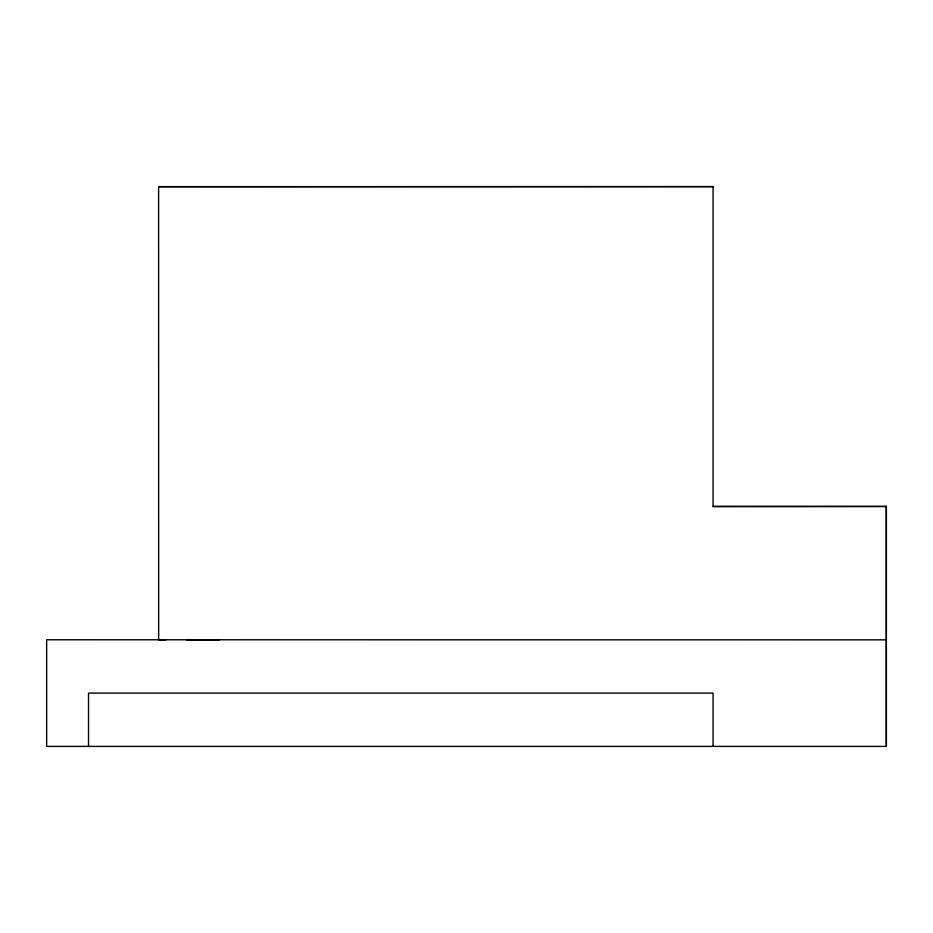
<?xml version="1.0" encoding="UTF-8"?>
<svg xmlns="http://www.w3.org/2000/svg" width="933" height="933" viewBox="0 0 933 933"><rect width="100%" height="100%" fill="white"/><g stroke="black" fill="none" stroke-linecap="round" stroke-linejoin="round"><path stroke-width="1.4" d="M886.338 746.4L886.338 506.491L886.338 746.4L46.65 746.4L46.65 639.77L886.35 639.84M713.069 506.491L886.338 506.456L713.069 506.491L713.069 186.612L158.61 186.635L158.668 639.945M158.668 639.84L165.794 639.828M713.08 186.612L158.61 186.74M186.565 639.828L219.593 639.816M713.069 746.4L713.069 693.091L88.53 693.091L88.53 746.4"/></g></svg>
